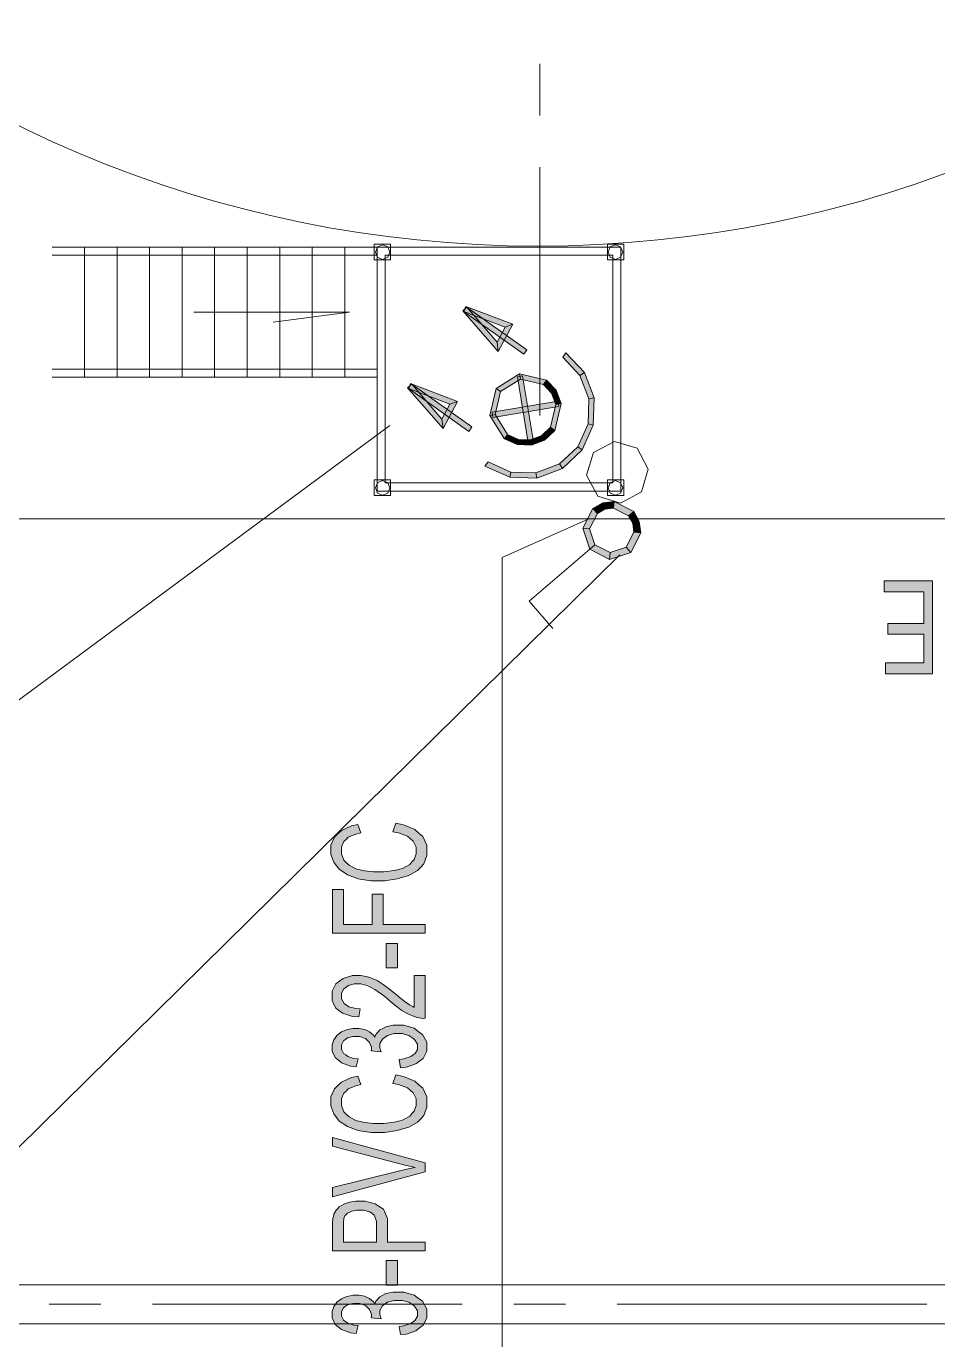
# Model space of a CAD drawing. Header units: millimetres. Extents: x 805 to 6044844, y 120 to 7887884.
# Drawn here: x 5961996 to 5967599, y 7828160 to 7836235 of the extents above; entities that cross this region are included whole.
import ezdxf

# ---------------------------------------------------------------- set-up
doc = ezdxf.new("R2010")
doc.units = ezdxf.units.MM

msp = doc.modelspace()

# ---------------------------------------------------------------- hatches: boundary and pattern name
h = msp.add_hatch(color=0)
h.dxf.hatch_style = 2
h.paths.add_polyline_path([(5964896.4, 7834236.3), (5964890.5, 7834293.7), (5964703.7, 7834507.9), (5964679, 7834486.4)])
h = msp.add_hatch(color=0)
h.dxf.hatch_style = 2
h.paths.add_polyline_path([(5965054.7, 7834218.6), (5965073.5, 7834245.4), (5964701, 7834510.5), (5964682.3, 7834483.7)])
h = msp.add_hatch(color=0)
h.dxf.hatch_style = 2
h.paths.add_polyline_path([(5964697.3, 7834512.2), (5964685.5, 7834481.6), (5964939.9, 7834385), (5964986.6, 7834402.7)])
h = msp.add_hatch(color=0)
h.dxf.hatch_style = 2
h.paths.add_polyline_path([(5964986.6, 7834402.7), (5964939.9, 7834385), (5964890.5, 7834293.7), (5964896.4, 7834236.3)])
h = msp.add_hatch(color=0)
h.dxf.hatch_style = 2
h.paths.add_polyline_path([(5965313.4, 7834227.7), (5965427.7, 7834105.9), (5965399.8, 7834088.2), (5965294.6, 7834200.9)])
h = msp.add_hatch(color=0)
h.dxf.hatch_style = 2
h.paths.add_polyline_path([(5964884, 7834008.7), (5965028.4, 7834098.4), (5965033.8, 7834066.2), (5964910.9, 7833989.4)])
h = msp.add_hatch(color=0)
h.dxf.hatch_style = 2
h.paths.add_polyline_path([(5965082.1, 7833673.9), (5965114.8, 7833679.2), (5965047.2, 7834085), (5965015, 7834079.6)])
h = msp.add_hatch(color=0)
h.dxf.hatch_style = 2
h.paths.add_polyline_path([(5965028.4, 7834098.4), (5965194.2, 7834060.3), (5965174.9, 7834033.4), (5965033.8, 7834066.2)])
h = msp.add_hatch(color=0)
h.dxf.hatch_style = 2
h.paths.add_polyline_path([(5965427.7, 7834105.9), (5965486.7, 7833949.7), (5965454.5, 7833944.3), (5965399.8, 7834088.2)])
h = msp.add_hatch(color=0)
h.dxf.hatch_style = 2
h.paths.add_polyline_path([(5964557.7, 7833761.9), (5964551.3, 7833819.3), (5964365.1, 7834034), (5964340.4, 7834012)])
h = msp.add_hatch(color=0)
h.dxf.hatch_style = 2
h.paths.add_polyline_path([(5964715.5, 7833744.7), (5964734.8, 7833771.5), (5964362.4, 7834036.1), (5964343.1, 7834009.3)])
h = msp.add_hatch(color=0)
h.dxf.hatch_style = 2
h.paths.add_polyline_path([(5964358.6, 7834038.3), (5964346.8, 7834007.7), (5964600.7, 7833911.1), (5964647.4, 7833928.2)])
h = msp.add_hatch(color=0)
h.dxf.hatch_style = 2
h.paths.add_polyline_path([(5964845.4, 7833842.9), (5964884, 7834008.7), (5964910.9, 7833989.4), (5964878.1, 7833848.3)])
h = msp.add_hatch(color=0)
h.dxf.hatch_style = 2
h.paths.add_polyline_path([(5965194.2, 7834060.3), (5965253.3, 7833996.9), (5965225.4, 7833979.8), (5965174.9, 7834033.4)])
h = msp.add_hatch(color=0)
h.dxf.hatch_style = 2
h.paths.add_polyline_path([(5964647.4, 7833928.2), (5964600.7, 7833911.1), (5964551.3, 7833819.3), (5964557.7, 7833761.9)])
h = msp.add_hatch(color=0)
h.dxf.hatch_style = 2
h.paths.add_polyline_path([(5965270.5, 7833897.1), (5965265.1, 7833929.3), (5964859.4, 7833861.7), (5964864.7, 7833829.5)])
h = msp.add_hatch(color=0)
h.dxf.hatch_style = 2
h.paths.add_polyline_path([(5965253.3, 7833996.9), (5965283.9, 7833915.9), (5965251.7, 7833910.5), (5965225.4, 7833979.8)])
h = msp.add_hatch(color=0)
h.dxf.hatch_style = 2
h.paths.add_polyline_path([(5965486.7, 7833949.7), (5965481.9, 7833782.8), (5965449.7, 7833790.3), (5965454.5, 7833944.3)])
h = msp.add_hatch(color=0)
h.dxf.hatch_style = 2
h.paths.add_polyline_path([(5964935.6, 7833698.5), (5964845.4, 7833842.9), (5964878.1, 7833848.3), (5964954.9, 7833725.4)])
h = msp.add_hatch(color=0)
h.dxf.hatch_style = 2
h.paths.add_polyline_path([(5965283.9, 7833915.9), (5965245.8, 7833750.1), (5965218.9, 7833769.4), (5965251.7, 7833910.5)])
h = msp.add_hatch(color=0)
h.dxf.hatch_style = 2
h.paths.add_polyline_path([(5965245.8, 7833750.1), (5965182.4, 7833691), (5965164.7, 7833718.9), (5965218.9, 7833769.4)])
h = msp.add_hatch(color=0)
h.dxf.hatch_style = 2
h.paths.add_polyline_path([(5965481.9, 7833782.8), (5965412.7, 7833630.4), (5965386.4, 7833649.7), (5965449.7, 7833790.3)])
h = msp.add_hatch(color=0)
h.dxf.hatch_style = 2
h.paths.add_polyline_path([(5965014.5, 7833663.1), (5964935.6, 7833698.5), (5964954.9, 7833725.4), (5965022, 7833694.8)])
h = msp.add_hatch(color=0)
h.dxf.hatch_style = 2
h.paths.add_polyline_path([(5965101.4, 7833660.4), (5965014.5, 7833663.1), (5965022, 7833694.8), (5965096, 7833692.6)])
h = msp.add_hatch(color=0)
h.dxf.hatch_style = 2
h.paths.add_polyline_path([(5965182.4, 7833691), (5965101.4, 7833660.4), (5965096, 7833692.6), (5965164.7, 7833718.9)])
h = msp.add_hatch(color=0)
h.dxf.hatch_style = 2
h.paths.add_polyline_path([(5965412.7, 7833630.4), (5965291.4, 7833516.1), (5965273.7, 7833544), (5965386.4, 7833649.7)])
h = msp.add_hatch(color=0)
h.dxf.hatch_style = 2
h.paths.add_polyline_path([(5964968.3, 7833462.4), (5964815.9, 7833531.1), (5964835.2, 7833557.9), (5964975.3, 7833494.6)])
h = msp.add_hatch(color=0)
h.dxf.hatch_style = 2
h.paths.add_polyline_path([(5965291.4, 7833516.1), (5965135.2, 7833457), (5965129.3, 7833489.8), (5965273.7, 7833544)])
h = msp.add_hatch(color=0)
h.dxf.hatch_style = 2
h.paths.add_polyline_path([(5965135.2, 7833457), (5964968.3, 7833462.4), (5964975.3, 7833494.6), (5965129.3, 7833489.8)])
h = msp.add_hatch(color=0)
h.dxf.hatch_style = 2
h.paths.add_polyline_path([(5965479.2, 7833271.3), (5965417.5, 7833149.5), (5965459.4, 7833146.3), (5965506.6, 7833239.1)])
h = msp.add_hatch(color=0)
h.dxf.hatch_style = 2
h.paths.add_polyline_path([(5965539.9, 7833305.2), (5965479.2, 7833271.3), (5965506.6, 7833239.1), (5965552.7, 7833265.4)])
h = msp.add_hatch(color=0)
h.dxf.hatch_style = 2
h.paths.add_polyline_path([(5965609.1, 7833313.7), (5965539.9, 7833305.2), (5965552.7, 7833265.4), (5965605.9, 7833271.9)])
h = msp.add_hatch(color=0)
h.dxf.hatch_style = 2
h.paths.add_polyline_path([(5965730.9, 7833251.5), (5965609.1, 7833313.7), (5965605.9, 7833271.9), (5965698.7, 7833224.7)])
h = msp.add_hatch(color=0)
h.dxf.hatch_style = 2
h.paths.add_polyline_path([(5965764.7, 7833190.8), (5965730.9, 7833251.5), (5965698.7, 7833224.7), (5965725, 7833178)])
h = msp.add_hatch(color=0)
h.dxf.hatch_style = 2
h.paths.add_polyline_path([(5965773.3, 7833121.6), (5965764.7, 7833190.8), (5965725, 7833178), (5965731.5, 7833124.8)])
h = msp.add_hatch(color=0)
h.dxf.hatch_style = 2
h.paths.add_polyline_path([(5965417.5, 7833149.5), (5965459.9, 7833019.6), (5965491.6, 7833046.5), (5965459.4, 7833146.3)])
h = msp.add_hatch(color=0)
h.dxf.hatch_style = 2
h.paths.add_polyline_path([(5965711.6, 7832999.8), (5965773.3, 7833121.6), (5965731.5, 7833124.8), (5965684.2, 7833032)])
h = msp.add_hatch(color=0)
h.dxf.hatch_style = 2
h.paths.add_polyline_path([(5965459.9, 7833019.6), (5965581.7, 7832957.4), (5965584.9, 7832999.3), (5965491.6, 7833046.5)])
h = msp.add_hatch(color=0)
h.dxf.hatch_style = 2
h.paths.add_polyline_path([(5965581.7, 7832957.4), (5965711.6, 7832999.8), (5965684.2, 7833032), (5965584.9, 7832999.3)])
h = msp.add_hatch(color=0)
h.dxf.hatch_style = 2
h.paths.add_polyline_path([(5967566.4, 7832824.8), (5967566.4, 7832254.9), (5967278.2, 7832254.9), (5967278.2, 7832322.5), (5967513.8, 7832322.5), (5967513.8, 7832496.9), (5967293.2, 7832496.9), (5967293.2, 7832564), (5967513.8, 7832564), (5967513.8, 7832757.7), (5967269.1, 7832757.7), (5967269.1, 7832824.8)])
h = msp.add_hatch(color=0)
h.dxf.hatch_style = 2
h.paths.add_polyline_path([(5964248.6, 7831281.9), (5964267.4, 7831335), (5964314.1, 7831326.4), (5964384.9, 7831296.4), (5964409.1, 7831274.9), (5964433.2, 7831253.4), (5964457.9, 7831200.8), (5964457.9, 7831169.7), (5964457.9, 7831137.5), (5964439.1, 7831084.9), (5964420.4, 7831065.1), (5964401.6, 7831044.7), (5964347.4, 7831014.1), (5964311.4, 7831003.3), (5964276, 7830993.1), (5964199.8, 7830982.4), (5964159, 7830982.4), (5964114.4, 7830982.4), (5964036.6, 7830994.2), (5964003.4, 7831006), (5963970.6, 7831018.4), (5963920.2, 7831052.2), (5963903, 7831074.2), (5963885.8, 7831095.6), (5963868.6, 7831143.9), (5963868.6, 7831170.8), (5963868.6, 7831200.3), (5963890.1, 7831250.7), (5963912.1, 7831271.1), (5963933.6, 7831291.5), (5963994.8, 7831320), (5964034.5, 7831328), (5964052.2, 7831276), (5964021.1, 7831269), (5963975.4, 7831249.1), (5963961.5, 7831235.7), (5963947, 7831222.8), (5963933, 7831189.6), (5963933, 7831169.7), (5963933, 7831146.6), (5963948.6, 7831108), (5963964.2, 7831092.4), (5963980.3, 7831077.4), (5964022.7, 7831055.4), (5964049, 7831049.5), (5964075.8, 7831043.1), (5964130.5, 7831036.6), (5964158.5, 7831036.6), (5964194.9, 7831036.6), (5964258.3, 7831044.1), (5964285.6, 7831051.6), (5964312.5, 7831059.2), (5964353.3, 7831082.2), (5964366.7, 7831097.8), (5964380.1, 7831113.4), (5964393.5, 7831147.2), (5964393.5, 7831165.4), (5964393.5, 7831187.4), (5964375.3, 7831225), (5964357, 7831240.6), (5964338.8, 7831255.6), (5964284.6, 7831276.5)])
h = msp.add_hatch(color=0)
h.dxf.hatch_style = 2
h.paths.add_polyline_path([(5964448.3, 7830659.9), (5963878.3, 7830659.9), (5963878.3, 7830928.7), (5963945.4, 7830928.7), (5963945.4, 7830713), (5964122, 7830713), (5964122, 7830899.8), (5964189.6, 7830899.8), (5964189.6, 7830713), (5964448.3, 7830713)])
h = msp.add_hatch(color=0)
h.dxf.hatch_style = 2
h.paths.add_polyline_path([(5964277.1, 7830446.3), (5964207.3, 7830446.3), (5964207.3, 7830596.5), (5964277.1, 7830596.5)])
h = msp.add_hatch(color=0)
h.dxf.hatch_style = 2
h.paths.add_polyline_path([(5964380.6, 7830399), (5964448.3, 7830399), (5964448.3, 7830136.1), (5964435.4, 7830135.5), (5964411.2, 7830138.2), (5964399.4, 7830141.4), (5964380.1, 7830146.8), (5964342.5, 7830162.9), (5964323.8, 7830173.6), (5964305, 7830184.9), (5964262, 7830217.1), (5964237.3, 7830237.5), (5964199.2, 7830270.2), (5964139.1, 7830314.2), (5964116.6, 7830325.5), (5964094.6, 7830336.8), (5964052.2, 7830348.6), (5964032.3, 7830348.6), (5964011.9, 7830348.6), (5963977.1, 7830337.9), (5963962.6, 7830327.7), (5963948.1, 7830317.5), (5963934.1, 7830290.1), (5963934.1, 7830273.5), (5963934.1, 7830255.7), (5963949.1, 7830227.3), (5963964.2, 7830216.6), (5963979.2, 7830206.4), (5964021.1, 7830195.6), (5964047.9, 7830195.1), (5964040.4, 7830145.2), (5964000.7, 7830147.9), (5963939, 7830167.2), (5963918, 7830183.8), (5963897.1, 7830201), (5963876.2, 7830246.1), (5963876.2, 7830274.5), (5963876.2, 7830303), (5963898.7, 7830348.6), (5963921.2, 7830365.2), (5963944.3, 7830381.9), (5964000.7, 7830399), (5964033.9, 7830399), (5964051.1, 7830399), (5964084.9, 7830393.7), (5964101.6, 7830388.8), (5964118.2, 7830384), (5964152.5, 7830367.9), (5964170.8, 7830356.6), (5964189.6, 7830344.8), (5964239.5, 7830307.3), (5964271.2, 7830281), (5964298, 7830259), (5964333.4, 7830230.5), (5964343.1, 7830224.6), (5964352.2, 7830218.2), (5964371.5, 7830208), (5964380.6, 7830203.7)])
h = msp.add_hatch(color=0)
h.dxf.hatch_style = 2
h.paths.add_polyline_path([(5964296.9, 7829832.8), (5964287.8, 7829882.2), (5964317.8, 7829886.5), (5964360.2, 7829900.5), (5964373.7, 7829910.7), (5964386.5, 7829920.9), (5964400, 7829945.5), (5964400, 7829960), (5964400, 7829977.2), (5964382.8, 7830006.7), (5964365.6, 7830018.5), (5964348.4, 7830030.3), (5964306, 7830042.1), (5964280.8, 7830042.1), (5964256.7, 7830042.1), (5964217, 7830030.9), (5964201.4, 7830020.1), (5964185.8, 7830008.9), (5964170.3, 7829981), (5964170.3, 7829964.3), (5964170.3, 7829957.3), (5964174, 7829940.2), (5964177.8, 7829929.4), (5964116.6, 7829935.3), (5964116.6, 7829937.5), (5964117.1, 7829941.2), (5964117.1, 7829942.9), (5964117.1, 7829958.4), (5964105.9, 7829986.9), (5964094.1, 7829999.2), (5964082.2, 7830011.6), (5964046.3, 7830023.9), (5964022.1, 7830023.9), (5964002.8, 7830023.9), (5963971.2, 7830015.3), (5963958.8, 7830006.2), (5963945.9, 7829997.1), (5963933.6, 7829973.4), (5963933.6, 7829959), (5963933.6, 7829944.5), (5963946.5, 7829920.9), (5963959.3, 7829911.2), (5963971.7, 7829902.1), (5964010.3, 7829889.7), (5964036.1, 7829887), (5964023.7, 7829837.7), (5963988.3, 7829842.5), (5963934.1, 7829862.9), (5963914.8, 7829878.5), (5963895.5, 7829894.6), (5963876.2, 7829934.3), (5963876.2, 7829957.9), (5963876.2, 7829974), (5963885.8, 7830004), (5963896, 7830018), (5963905.7, 7830031.4), (5963933, 7830052.3), (5963950.2, 7830059.9), (5963967.9, 7830067.4), (5964004.4, 7830074.3), (5964023.7, 7830074.3), (5964042, 7830074.3), (5964075.8, 7830067.4), (5964090.8, 7830060.4), (5964105.9, 7830053.4), (5964130, 7830033), (5964139.1, 7830019.6), (5964145, 7830037.3), (5964169.2, 7830064.7), (5964187.4, 7830074.3), (5964205.7, 7830084), (5964251.8, 7830094.2), (5964279.2, 7830094.2), (5964316.8, 7830094.2), (5964380.1, 7830074.9), (5964405.9, 7830056.1), (5964431.6, 7830036.8), (5964457.9, 7829989), (5964457.9, 7829959.5), (5964457.9, 7829933.7), (5964435.4, 7829889.7), (5964412.8, 7829872.6), (5964390.8, 7829855.4), (5964332.9, 7829835.5)])
h = msp.add_hatch(color=0)
h.dxf.hatch_style = 2
h.paths.add_polyline_path([(5964248.6, 7829735.2), (5964267.4, 7829787.8), (5964314.1, 7829779.2), (5964384.9, 7829749.7), (5964409.1, 7829727.6), (5964433.2, 7829706.2), (5964457.9, 7829653.6), (5964457.9, 7829622.5), (5964457.9, 7829590.3), (5964439.1, 7829538.2), (5964420.4, 7829517.8), (5964401.6, 7829497.4), (5964347.4, 7829466.8), (5964311.4, 7829456.1), (5964276, 7829445.9), (5964199.8, 7829435.2), (5964159, 7829435.2), (5964114.4, 7829435.2), (5964036.6, 7829447), (5964003.4, 7829459.3), (5963970.6, 7829471.1), (5963920.2, 7829504.9), (5963903, 7829526.9), (5963885.8, 7829548.9), (5963868.6, 7829597.2), (5963868.6, 7829623.5), (5963868.6, 7829653.1), (5963890.1, 7829703.5), (5963912.1, 7829723.9), (5963933.6, 7829744.3), (5963994.8, 7829772.7), (5964034.5, 7829780.8), (5964052.2, 7829728.7), (5964021.1, 7829721.7), (5963975.4, 7829701.9), (5963961.5, 7829688.5), (5963947, 7829675.6), (5963933, 7829642.3), (5963933, 7829622.5), (5963933, 7829599.4), (5963948.6, 7829560.7), (5963964.2, 7829545.2), (5963980.3, 7829530.2), (5964022.7, 7829508.1), (5964049, 7829502.2), (5964075.8, 7829495.8), (5964130.5, 7829489.4), (5964158.5, 7829489.4), (5964194.9, 7829489.4), (5964258.3, 7829496.9), (5964285.6, 7829504.4), (5964312.5, 7829511.9), (5964353.3, 7829535), (5964366.7, 7829550.5), (5964380.1, 7829566.1), (5964393.5, 7829599.9), (5964393.5, 7829618.2), (5964393.5, 7829640.2), (5964375.3, 7829677.7), (5964357, 7829693.3), (5964338.8, 7829708.9), (5964284.6, 7829729.3)])
h = msp.add_hatch(color=0)
h.dxf.hatch_style = 2
h.paths.add_polyline_path([(5964448.3, 7829192.6), (5963878.3, 7829038), (5963878.3, 7829095.4), (5964292.6, 7829199), (5964317.3, 7829205.5), (5964364, 7829215.7), (5964386, 7829219.9), (5964362.4, 7829224.8), (5964315.7, 7829235.5), (5964292.6, 7829241.4), (5963878.3, 7829349.3), (5963878.3, 7829403), (5964448.3, 7829247.3)])
h = msp.add_hatch(color=0)
h.paths.add_polyline_path([(5964448.3, 7828707.4), (5963878.3, 7828707.4), (5963878.3, 7828857.7), (5963878.3, 7828877.5), (5963881, 7828908.1), (5963883.7, 7828918.3), (5963886.9, 7828932.8), (5963900.3, 7828957.5), (5963910.5, 7828967.7), (5963920.2, 7828977.4), (5963947.5, 7828993.5), (5963965.2, 7828999.4), (5963983, 7829005.3), (5964021.6, 7829011.7), (5964043.1, 7829011.7), (5964079, 7829011.7), (5964140.7, 7828995.6), (5964166, 7828979), (5964191.2, 7828962.9), (5964216.4, 7828904.9), (5964216.4, 7828862.5), (5964216.4, 7828760), (5964448.3, 7828760)])
h.paths.add_polyline_path([(5964148.8, 7828760), (5964148.8, 7828863.1), (5964148.8, 7828888.8), (5964135.4, 7828925.3), (5964122, 7828936), (5964108, 7828946.8), (5964069.9, 7828957.5), (5964045.2, 7828957.5), (5964027.5, 7828957.5), (5963996.9, 7828951.1), (5963984, 7828944.6), (5963971.2, 7828938.2), (5963954.5, 7828921.6), (5963950.8, 7828911.4), (5963948.1, 7828904.9), (5963945.4, 7828880.2), (5963945.4, 7828862), (5963945.4, 7828760)])
h = msp.add_hatch(color=0)
h.dxf.hatch_style = 2
h.paths.add_polyline_path([(5964277.1, 7828496.5), (5964207.3, 7828496.5), (5964207.3, 7828646.8), (5964277.1, 7828646.8)])
h = msp.add_hatch(color=0)
h.dxf.hatch_style = 2
h.paths.add_polyline_path([(5964296.9, 7828192.7), (5964287.8, 7828242.1), (5964317.8, 7828246.4), (5964360.2, 7828260.4), (5964373.7, 7828270.6), (5964386.5, 7828280.8), (5964400, 7828305.4), (5964400, 7828319.9), (5964400, 7828337.1), (5964382.8, 7828366.6), (5964365.6, 7828378.4), (5964348.4, 7828390.2), (5964306, 7828402), (5964280.8, 7828402), (5964256.7, 7828402), (5964217, 7828390.8), (5964201.4, 7828380), (5964185.8, 7828368.8), (5964170.3, 7828340.9), (5964170.3, 7828324.2), (5964170.3, 7828317.3), (5964174, 7828300.1), (5964177.8, 7828289.3), (5964116.6, 7828294.7), (5964116.6, 7828297.4), (5964117.1, 7828301.2), (5964117.1, 7828302.8), (5964117.1, 7828318.3), (5964105.9, 7828346.8), (5964094.1, 7828359.1), (5964082.2, 7828371.5), (5964046.3, 7828383.8), (5964022.1, 7828383.8), (5964002.8, 7828383.8), (5963971.2, 7828374.7), (5963958.8, 7828365.6), (5963945.9, 7828356.4), (5963933.6, 7828333.4), (5963933.6, 7828318.9), (5963933.6, 7828304.4), (5963946.5, 7828280.8), (5963959.3, 7828271.1), (5963971.7, 7828261.4), (5964010.3, 7828249.6), (5964036.1, 7828246.9), (5964023.7, 7828197.6), (5963988.3, 7828202.4), (5963934.1, 7828222.8), (5963914.8, 7828238.4), (5963895.5, 7828254.5), (5963876.2, 7828294.2), (5963876.2, 7828317.8), (5963876.2, 7828333.9), (5963885.8, 7828363.9), (5963896, 7828377.9), (5963905.7, 7828391.3), (5963933, 7828412.2), (5963950.2, 7828419.8), (5963967.9, 7828426.7), (5964004.4, 7828434.2), (5964023.7, 7828434.2), (5964042, 7828434.2), (5964075.8, 7828427.3), (5964090.8, 7828420.3), (5964105.9, 7828413.3), (5964130, 7828392.9), (5964139.1, 7828379.5), (5964145, 7828397.2), (5964169.2, 7828424.6), (5964187.4, 7828434.2), (5964205.7, 7828443.9), (5964251.8, 7828453.6), (5964279.2, 7828453.6), (5964316.8, 7828453.6), (5964380.1, 7828434.8), (5964405.9, 7828416), (5964431.6, 7828396.7), (5964457.9, 7828348.4), (5964457.9, 7828319.4), (5964457.9, 7828293.1), (5964435.4, 7828249.6), (5964412.8, 7828232.5), (5964390.8, 7828215.3), (5964332.9, 7828195.4)])

# ---------------------------------------------------------------- linework, layer by layer
at = {"color": 0, "lineweight": 0}
for points in [[(5965152.4, 7835686.4), (5965152.4, 7836003.6)], [(5965152.4, 7833842.9), (5965152.4, 7835368.7)], [(5964153.6, 7834877.1), (5962154, 7834877.1)], [(5964153.6, 7834827.2), (5962154, 7834827.2)], [(5962353.6, 7834077.4), (5962353.6, 7834877.1)], [(5962553.8, 7834077.4), (5962553.8, 7834877.1)], [(5962753.4, 7834077.4), (5962753.4, 7834877.1)], [(5962953.6, 7834077.4), (5962953.6, 7834877.1)], [(5963153.8, 7834077.4), (5963153.8, 7834877.1)], [(5963353.4, 7834077.4), (5963353.4, 7834877.1)], [(5963553.6, 7834077.4), (5963553.6, 7834877.1)], [(5963753.8, 7834077.4), (5963753.8, 7834877.1)], [(5963953.4, 7834077.4), (5963953.4, 7834877.1)], [(5965652, 7834877.1), (5964152, 7834877.1)], [(5964152, 7833377.6), (5964152, 7834877.1)], [(5965602.1, 7834827.2), (5964202.5, 7834827.2)], [(5964202.5, 7833427.5), (5964202.5, 7834827.2)], [(5965602.1, 7833427.5), (5965602.1, 7834827.2)], [(5965652, 7833377.6), (5965652, 7834877.1)], [(5963025, 7834478.3), (5963982.4, 7834478.3)], [(5963982.4, 7834478.3), (5963512.8, 7834415)], [(5964153.6, 7834127.4), (5962154, 7834127.4)], [(5964153.6, 7834077.4), (5962154, 7834077.4)], [(5961770.8, 7831963.5), (5964230.4, 7833781.2)], [(5965652, 7833377.6), (5964152, 7833377.6)], [(5965602.1, 7833427.5), (5964202.5, 7833427.5)], [(5975306.4, 7833206.9), (5945193.2, 7833206.9)], [(5964921.1, 7832968.1), (5965454.5, 7833206.9)], [(5965475.5, 7833033.1), (5965088, 7832700.9)], [(5959946.6, 7827371.1), (5965644, 7832985.8)], [(5964921.1, 7825856), (5964921.1, 7832968.1)], [(5965088, 7832700.9), (5965232.9, 7832531.8)], [(5992399.6, 7828497.6), (5937904.6, 7828497.6)], [(5962453.4, 7828377.9), (5962136.2, 7828377.9)], [(5964675.8, 7828377.9), (5962771.1, 7828377.9)], [(5965310.7, 7828377.9), (5964993.5, 7828377.9)], [(5967533.1, 7828377.9), (5965628.4, 7828377.9)], [(5992399.6, 7828257.7), (5937904.6, 7828257.7)]]:
    msp.add_lwpolyline(points, dxfattribs=at)
for points in [[(5964235.2, 7834799.3), (5964134.8, 7834799.3), (5964134.8, 7834895.9), (5964235.2, 7834895.9)], [(5964141.8, 7834847), (5964154.7, 7834878.7), (5964186.4, 7834891.6), (5964218, 7834878.7), (5964231.4, 7834847), (5964218, 7834815.4), (5964186.4, 7834802), (5964154.7, 7834815.4)], [(5965568.8, 7834799.3), (5965669.2, 7834799.3), (5965669.2, 7834895.9), (5965568.8, 7834895.9)], [(5965568.8, 7834799.3), (5965669.2, 7834799.3), (5965669.2, 7834895.9), (5965568.8, 7834895.9)], [(5965573.1, 7834847), (5965586, 7834878.7), (5965617.7, 7834891.6), (5965649.4, 7834878.7), (5965662.8, 7834847), (5965649.4, 7834815.4), (5965617.7, 7834802), (5965586, 7834815.4)], [(5965573.1, 7834847), (5965586, 7834878.7), (5965617.7, 7834891.6), (5965649.4, 7834878.7), (5965662.8, 7834847), (5965649.4, 7834815.4), (5965617.7, 7834802), (5965586, 7834815.4)], [(5964896.4, 7834236.3), (5964890.5, 7834293.7), (5964703.7, 7834507.9), (5964679, 7834486.4)], [(5965054.7, 7834218.6), (5965073.5, 7834245.4), (5964701, 7834510.5), (5964682.3, 7834483.7)], [(5964697.3, 7834512.2), (5964685.5, 7834481.6), (5964939.9, 7834385), (5964986.6, 7834402.7)], [(5964986.6, 7834402.7), (5964939.9, 7834385), (5964890.5, 7834293.7), (5964896.4, 7834236.3)], [(5965313.4, 7834227.7), (5965427.7, 7834105.9), (5965399.8, 7834088.2), (5965294.6, 7834200.9)], [(5964884, 7834008.7), (5965028.4, 7834098.4), (5965033.8, 7834066.2), (5964910.9, 7833989.4)], [(5965082.1, 7833673.9), (5965114.8, 7833679.2), (5965047.2, 7834085), (5965015, 7834079.6)], [(5965028.4, 7834098.4), (5965194.2, 7834060.3), (5965174.9, 7834033.4), (5965033.8, 7834066.2)], [(5965427.7, 7834105.9), (5965486.7, 7833949.7), (5965454.5, 7833944.3), (5965399.8, 7834088.2)], [(5964557.7, 7833761.9), (5964551.3, 7833819.3), (5964365.1, 7834034), (5964340.4, 7834012)], [(5964715.5, 7833744.7), (5964734.8, 7833771.5), (5964362.4, 7834036.1), (5964343.1, 7834009.3)], [(5964358.6, 7834038.3), (5964346.8, 7834007.7), (5964600.7, 7833911.1), (5964647.4, 7833928.2)], [(5964845.4, 7833842.9), (5964884, 7834008.7), (5964910.9, 7833989.4), (5964878.1, 7833848.3)], [(5965194.2, 7834060.3), (5965253.3, 7833996.9), (5965225.4, 7833979.8), (5965174.9, 7834033.4)], [(5964647.4, 7833928.2), (5964600.7, 7833911.1), (5964551.3, 7833819.3), (5964557.7, 7833761.9)], [(5965270.5, 7833897.1), (5965265.1, 7833929.3), (5964859.4, 7833861.7), (5964864.7, 7833829.5)], [(5965253.3, 7833996.9), (5965283.9, 7833915.9), (5965251.7, 7833910.5), (5965225.4, 7833979.8)], [(5965486.7, 7833949.7), (5965481.9, 7833782.8), (5965449.7, 7833790.3), (5965454.5, 7833944.3)], [(5964935.6, 7833698.5), (5964845.4, 7833842.9), (5964878.1, 7833848.3), (5964954.9, 7833725.4)], [(5965283.9, 7833915.9), (5965245.8, 7833750.1), (5965218.9, 7833769.4), (5965251.7, 7833910.5)], [(5965245.8, 7833750.1), (5965182.4, 7833691), (5965164.7, 7833718.9), (5965218.9, 7833769.4)], [(5965481.9, 7833782.8), (5965412.7, 7833630.4), (5965386.4, 7833649.7), (5965449.7, 7833790.3)], [(5965014.5, 7833663.1), (5964935.6, 7833698.5), (5964954.9, 7833725.4), (5965022, 7833694.8)], [(5965101.4, 7833660.4), (5965014.5, 7833663.1), (5965022, 7833694.8), (5965096, 7833692.6)], [(5965182.4, 7833691), (5965101.4, 7833660.4), (5965096, 7833692.6), (5965164.7, 7833718.9)], [(5965777.1, 7833372.2), (5965648.8, 7833303.5), (5965509.3, 7833345.9), (5965440.6, 7833474.8), (5965483, 7833614.3), (5965611.2, 7833683), (5965750.8, 7833640.6), (5965819.5, 7833511.8)], [(5965412.7, 7833630.4), (5965291.4, 7833516.1), (5965273.7, 7833544), (5965386.4, 7833649.7)], [(5964968.3, 7833462.4), (5964815.9, 7833531.1), (5964835.2, 7833557.9), (5964975.3, 7833494.6)], [(5965291.4, 7833516.1), (5965135.2, 7833457), (5965129.3, 7833489.8), (5965273.7, 7833544)], [(5964235.2, 7833349.7), (5964134.8, 7833349.7), (5964134.8, 7833445.8), (5964235.2, 7833445.8)], [(5964141.8, 7833396.9), (5964154.7, 7833428.6), (5964186.4, 7833442), (5964218, 7833428.6), (5964231.4, 7833396.9), (5964218, 7833365.3), (5964186.4, 7833352.4), (5964154.7, 7833365.3)], [(5965135.2, 7833457), (5964968.3, 7833462.4), (5964975.3, 7833494.6), (5965129.3, 7833489.8)], [(5965568.8, 7833349.7), (5965669.2, 7833349.7), (5965669.2, 7833445.8), (5965568.8, 7833445.8)], [(5965568.8, 7833349.7), (5965669.2, 7833349.7), (5965669.2, 7833445.8), (5965568.8, 7833445.8)], [(5965573.1, 7833396.9), (5965586, 7833428.6), (5965617.7, 7833442), (5965649.4, 7833428.6), (5965662.8, 7833396.9), (5965649.4, 7833365.3), (5965617.7, 7833352.4), (5965586, 7833365.3)], [(5965573.1, 7833396.9), (5965586, 7833428.6), (5965617.7, 7833442), (5965649.4, 7833428.6), (5965662.8, 7833396.9), (5965649.4, 7833365.3), (5965617.7, 7833352.4), (5965586, 7833365.3)], [(5965479.2, 7833271.3), (5965417.5, 7833149.5), (5965459.4, 7833146.3), (5965506.6, 7833239.1)], [(5965539.9, 7833305.2), (5965479.2, 7833271.3), (5965506.6, 7833239.1), (5965552.7, 7833265.4)], [(5965609.1, 7833313.7), (5965539.9, 7833305.2), (5965552.7, 7833265.4), (5965605.9, 7833271.9)], [(5965730.9, 7833251.5), (5965609.1, 7833313.7), (5965605.9, 7833271.9), (5965698.7, 7833224.7)], [(5965764.7, 7833190.8), (5965730.9, 7833251.5), (5965698.7, 7833224.7), (5965725, 7833178)], [(5965773.3, 7833121.6), (5965764.7, 7833190.8), (5965725, 7833178), (5965731.5, 7833124.8)], [(5965417.5, 7833149.5), (5965459.9, 7833019.6), (5965491.6, 7833046.5), (5965459.4, 7833146.3)], [(5965711.6, 7832999.8), (5965773.3, 7833121.6), (5965731.5, 7833124.8), (5965684.2, 7833032)], [(5965459.9, 7833019.6), (5965581.7, 7832957.4), (5965584.9, 7832999.3), (5965491.6, 7833046.5)], [(5965581.7, 7832957.4), (5965711.6, 7832999.8), (5965684.2, 7833032), (5965584.9, 7832999.3)], [(5967566.4, 7832824.8), (5967566.4, 7832254.9), (5967278.2, 7832254.9), (5967278.2, 7832322.5), (5967513.8, 7832322.5), (5967513.8, 7832496.9), (5967293.2, 7832496.9), (5967293.2, 7832564), (5967513.8, 7832564), (5967513.8, 7832757.7), (5967269.1, 7832757.7), (5967269.1, 7832824.8)], [(5964248.6, 7831281.9), (5964267.4, 7831335), (5964314.1, 7831326.4), (5964384.9, 7831296.4), (5964409.1, 7831274.9), (5964433.2, 7831253.4), (5964457.9, 7831200.8), (5964457.9, 7831169.7), (5964457.9, 7831137.5), (5964439.1, 7831084.9), (5964420.4, 7831065.1), (5964401.6, 7831044.7), (5964347.4, 7831014.1), (5964311.4, 7831003.3), (5964276, 7830993.1), (5964199.8, 7830982.4), (5964159, 7830982.4), (5964114.4, 7830982.4), (5964036.6, 7830994.2), (5964003.4, 7831006), (5963970.6, 7831018.4), (5963920.2, 7831052.2), (5963903, 7831074.2), (5963885.8, 7831095.6), (5963868.6, 7831143.9), (5963868.6, 7831170.8), (5963868.6, 7831200.3), (5963890.1, 7831250.7), (5963912.1, 7831271.1), (5963933.6, 7831291.5), (5963994.8, 7831320), (5964034.5, 7831328), (5964052.2, 7831276), (5964021.1, 7831269), (5963975.4, 7831249.1), (5963961.5, 7831235.7), (5963947, 7831222.8), (5963933, 7831189.6), (5963933, 7831169.7), (5963933, 7831146.6), (5963948.6, 7831108), (5963964.2, 7831092.4), (5963980.3, 7831077.4), (5964022.7, 7831055.4), (5964049, 7831049.5), (5964075.8, 7831043.1), (5964130.5, 7831036.6), (5964158.5, 7831036.6), (5964194.9, 7831036.6), (5964258.3, 7831044.1), (5964285.6, 7831051.6), (5964312.5, 7831059.2), (5964353.3, 7831082.2), (5964366.7, 7831097.8), (5964380.1, 7831113.4), (5964393.5, 7831147.2), (5964393.5, 7831165.4), (5964393.5, 7831187.4), (5964375.3, 7831225), (5964357, 7831240.6), (5964338.8, 7831255.6), (5964284.6, 7831276.5)], [(5964448.3, 7830659.9), (5963878.3, 7830659.9), (5963878.3, 7830928.7), (5963945.4, 7830928.7), (5963945.4, 7830713), (5964122, 7830713), (5964122, 7830899.8), (5964189.6, 7830899.8), (5964189.6, 7830713), (5964448.3, 7830713)], [(5964277.1, 7830446.3), (5964207.3, 7830446.3), (5964207.3, 7830596.5), (5964277.1, 7830596.5)], [(5964380.6, 7830399), (5964448.3, 7830399), (5964448.3, 7830136.1), (5964435.4, 7830135.5), (5964411.2, 7830138.2), (5964399.4, 7830141.4), (5964380.1, 7830146.8), (5964342.5, 7830162.9), (5964323.8, 7830173.6), (5964305, 7830184.9), (5964262, 7830217.1), (5964237.3, 7830237.5), (5964199.2, 7830270.2), (5964139.1, 7830314.2), (5964116.6, 7830325.5), (5964094.6, 7830336.8), (5964052.2, 7830348.6), (5964032.3, 7830348.6), (5964011.9, 7830348.6), (5963977.1, 7830337.9), (5963962.6, 7830327.7), (5963948.1, 7830317.5), (5963934.1, 7830290.1), (5963934.1, 7830273.5), (5963934.1, 7830255.7), (5963949.1, 7830227.3), (5963964.2, 7830216.6), (5963979.2, 7830206.4), (5964021.1, 7830195.6), (5964047.9, 7830195.1), (5964040.4, 7830145.2), (5964000.7, 7830147.9), (5963939, 7830167.2), (5963918, 7830183.8), (5963897.1, 7830201), (5963876.2, 7830246.1), (5963876.2, 7830274.5), (5963876.2, 7830303), (5963898.7, 7830348.6), (5963921.2, 7830365.2), (5963944.3, 7830381.9), (5964000.7, 7830399), (5964033.9, 7830399), (5964051.1, 7830399), (5964084.9, 7830393.7), (5964101.6, 7830388.8), (5964118.2, 7830384), (5964152.5, 7830367.9), (5964170.8, 7830356.6), (5964189.6, 7830344.8), (5964239.5, 7830307.3), (5964271.2, 7830281), (5964298, 7830259), (5964333.4, 7830230.5), (5964343.1, 7830224.6), (5964352.2, 7830218.2), (5964371.5, 7830208), (5964380.6, 7830203.7)], [(5964296.9, 7829832.8), (5964287.8, 7829882.2), (5964317.8, 7829886.5), (5964360.2, 7829900.5), (5964373.7, 7829910.7), (5964386.5, 7829920.9), (5964400, 7829945.5), (5964400, 7829960), (5964400, 7829977.2), (5964382.8, 7830006.7), (5964365.6, 7830018.5), (5964348.4, 7830030.3), (5964306, 7830042.1), (5964280.8, 7830042.1), (5964256.7, 7830042.1), (5964217, 7830030.9), (5964201.4, 7830020.1), (5964185.8, 7830008.9), (5964170.3, 7829981), (5964170.3, 7829964.3), (5964170.3, 7829957.3), (5964174, 7829940.2), (5964177.8, 7829929.4), (5964116.6, 7829935.3), (5964116.6, 7829937.5), (5964117.1, 7829941.2), (5964117.1, 7829942.9), (5964117.1, 7829958.4), (5964105.9, 7829986.9), (5964094.1, 7829999.2), (5964082.2, 7830011.6), (5964046.3, 7830023.9), (5964022.1, 7830023.9), (5964002.8, 7830023.9), (5963971.2, 7830015.3), (5963958.8, 7830006.2), (5963945.9, 7829997.1), (5963933.6, 7829973.4), (5963933.6, 7829959), (5963933.6, 7829944.5), (5963946.5, 7829920.9), (5963959.3, 7829911.2), (5963971.7, 7829902.1), (5964010.3, 7829889.7), (5964036.1, 7829887), (5964023.7, 7829837.7), (5963988.3, 7829842.5), (5963934.1, 7829862.9), (5963914.8, 7829878.5), (5963895.5, 7829894.6), (5963876.2, 7829934.3), (5963876.2, 7829957.9), (5963876.2, 7829974), (5963885.8, 7830004), (5963896, 7830018), (5963905.7, 7830031.4), (5963933, 7830052.3), (5963950.2, 7830059.9), (5963967.9, 7830067.4), (5964004.4, 7830074.3), (5964023.7, 7830074.3), (5964042, 7830074.3), (5964075.8, 7830067.4), (5964090.8, 7830060.4), (5964105.9, 7830053.4), (5964130, 7830033), (5964139.1, 7830019.6), (5964145, 7830037.3), (5964169.2, 7830064.7), (5964187.4, 7830074.3), (5964205.7, 7830084), (5964251.8, 7830094.2), (5964279.2, 7830094.2), (5964316.8, 7830094.2), (5964380.1, 7830074.9), (5964405.9, 7830056.1), (5964431.6, 7830036.8), (5964457.9, 7829989), (5964457.9, 7829959.5), (5964457.9, 7829933.7), (5964435.4, 7829889.7), (5964412.8, 7829872.6), (5964390.8, 7829855.4), (5964332.9, 7829835.5)], [(5964248.6, 7829735.2), (5964267.4, 7829787.8), (5964314.1, 7829779.2), (5964384.9, 7829749.7), (5964409.1, 7829727.6), (5964433.2, 7829706.2), (5964457.9, 7829653.6), (5964457.9, 7829622.5), (5964457.9, 7829590.3), (5964439.1, 7829538.2), (5964420.4, 7829517.8), (5964401.6, 7829497.4), (5964347.4, 7829466.8), (5964311.4, 7829456.1), (5964276, 7829445.9), (5964199.8, 7829435.2), (5964159, 7829435.2), (5964114.4, 7829435.2), (5964036.6, 7829447), (5964003.4, 7829459.3), (5963970.6, 7829471.1), (5963920.2, 7829504.9), (5963903, 7829526.9), (5963885.8, 7829548.9), (5963868.6, 7829597.2), (5963868.6, 7829623.5), (5963868.6, 7829653.1), (5963890.1, 7829703.5), (5963912.1, 7829723.9), (5963933.6, 7829744.3), (5963994.8, 7829772.7), (5964034.5, 7829780.8), (5964052.2, 7829728.7), (5964021.1, 7829721.7), (5963975.4, 7829701.9), (5963961.5, 7829688.5), (5963947, 7829675.6), (5963933, 7829642.3), (5963933, 7829622.5), (5963933, 7829599.4), (5963948.6, 7829560.7), (5963964.2, 7829545.2), (5963980.3, 7829530.2), (5964022.7, 7829508.1), (5964049, 7829502.2), (5964075.8, 7829495.8), (5964130.5, 7829489.4), (5964158.5, 7829489.4), (5964194.9, 7829489.4), (5964258.3, 7829496.9), (5964285.6, 7829504.4), (5964312.5, 7829511.9), (5964353.3, 7829535), (5964366.7, 7829550.5), (5964380.1, 7829566.1), (5964393.5, 7829599.9), (5964393.5, 7829618.2), (5964393.5, 7829640.2), (5964375.3, 7829677.7), (5964357, 7829693.3), (5964338.8, 7829708.9), (5964284.6, 7829729.3)], [(5964448.3, 7829192.6), (5963878.3, 7829038), (5963878.3, 7829095.4), (5964292.6, 7829199), (5964317.3, 7829205.5), (5964364, 7829215.7), (5964386, 7829219.9), (5964362.4, 7829224.8), (5964315.7, 7829235.5), (5964292.6, 7829241.4), (5963878.3, 7829349.3), (5963878.3, 7829403), (5964448.3, 7829247.3)], [(5964448.3, 7828707.4), (5963878.3, 7828707.4), (5963878.3, 7828857.7), (5963878.3, 7828877.5), (5963881, 7828908.1), (5963883.7, 7828918.3), (5963886.9, 7828932.8), (5963900.3, 7828957.5), (5963910.5, 7828967.7), (5963920.2, 7828977.4), (5963947.5, 7828993.5), (5963965.2, 7828999.4), (5963983, 7829005.3), (5964021.6, 7829011.7), (5964043.1, 7829011.7), (5964079, 7829011.7), (5964140.7, 7828995.6), (5964166, 7828979), (5964191.2, 7828962.9), (5964216.4, 7828904.9), (5964216.4, 7828862.5), (5964216.4, 7828760), (5964448.3, 7828760)], [(5964148.8, 7828760), (5964148.8, 7828863.1), (5964148.8, 7828888.8), (5964135.4, 7828925.3), (5964122, 7828936), (5964108, 7828946.8), (5964069.9, 7828957.5), (5964045.2, 7828957.5), (5964027.5, 7828957.5), (5963996.9, 7828951.1), (5963984, 7828944.6), (5963971.2, 7828938.2), (5963954.5, 7828921.6), (5963950.8, 7828911.4), (5963948.1, 7828904.9), (5963945.4, 7828880.2), (5963945.4, 7828862), (5963945.4, 7828760)], [(5964277.1, 7828496.5), (5964207.3, 7828496.5), (5964207.3, 7828646.8), (5964277.1, 7828646.8)], [(5964296.9, 7828192.7), (5964287.8, 7828242.1), (5964317.8, 7828246.4), (5964360.2, 7828260.4), (5964373.7, 7828270.6), (5964386.5, 7828280.8), (5964400, 7828305.4), (5964400, 7828319.9), (5964400, 7828337.1), (5964382.8, 7828366.6), (5964365.6, 7828378.4), (5964348.4, 7828390.2), (5964306, 7828402), (5964280.8, 7828402), (5964256.7, 7828402), (5964217, 7828390.8), (5964201.4, 7828380), (5964185.8, 7828368.8), (5964170.3, 7828340.9), (5964170.3, 7828324.2), (5964170.3, 7828317.3), (5964174, 7828300.1), (5964177.8, 7828289.3), (5964116.6, 7828294.7), (5964116.6, 7828297.4), (5964117.1, 7828301.2), (5964117.1, 7828302.8), (5964117.1, 7828318.3), (5964105.9, 7828346.8), (5964094.1, 7828359.1), (5964082.2, 7828371.5), (5964046.3, 7828383.8), (5964022.1, 7828383.8), (5964002.8, 7828383.8), (5963971.2, 7828374.7), (5963958.8, 7828365.6), (5963945.9, 7828356.4), (5963933.6, 7828333.4), (5963933.6, 7828318.9), (5963933.6, 7828304.4), (5963946.5, 7828280.8), (5963959.3, 7828271.1), (5963971.7, 7828261.4), (5964010.3, 7828249.6), (5964036.1, 7828246.9), (5964023.7, 7828197.6), (5963988.3, 7828202.4), (5963934.1, 7828222.8), (5963914.8, 7828238.4), (5963895.5, 7828254.5), (5963876.2, 7828294.2), (5963876.2, 7828317.8), (5963876.2, 7828333.9), (5963885.8, 7828363.9), (5963896, 7828377.9), (5963905.7, 7828391.3), (5963933, 7828412.2), (5963950.2, 7828419.8), (5963967.9, 7828426.7), (5964004.4, 7828434.2), (5964023.7, 7828434.2), (5964042, 7828434.2), (5964075.8, 7828427.3), (5964090.8, 7828420.3), (5964105.9, 7828413.3), (5964130, 7828392.9), (5964139.1, 7828379.5), (5964145, 7828397.2), (5964169.2, 7828424.6), (5964187.4, 7828434.2), (5964205.7, 7828443.9), (5964251.8, 7828453.6), (5964279.2, 7828453.6), (5964316.8, 7828453.6), (5964380.1, 7828434.8), (5964405.9, 7828416), (5964431.6, 7828396.7), (5964457.9, 7828348.4), (5964457.9, 7828319.4), (5964457.9, 7828293.1), (5964435.4, 7828249.6), (5964412.8, 7828232.5), (5964390.8, 7828215.3), (5964332.9, 7828195.4)]]:
    msp.add_lwpolyline(points, close=True, dxfattribs=at)
msp.add_ellipse((5965139.2, 7842126.6), major_axis=(0, 7243), ratio=0.999074, start_param=0, end_param=6.283185, dxfattribs=at)

doc.saveas('drawing.dxf')
